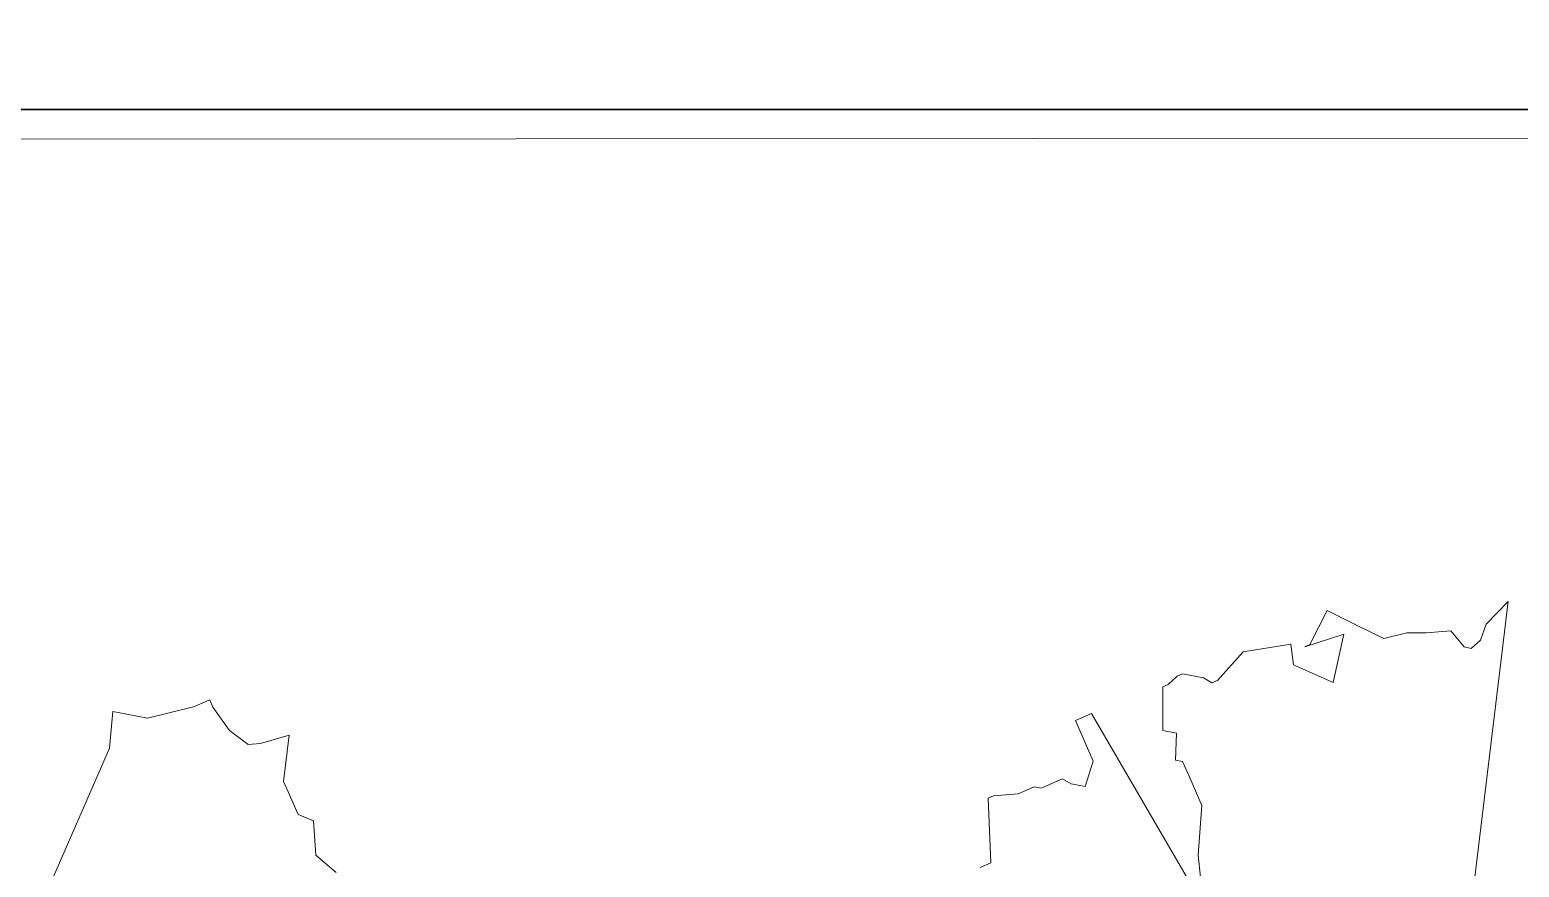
# Model space of a CAD drawing. Header units: millimetres. Extents: x 2402294 to 3337895, y 3394997 to 3969149.
# Drawn here: x 2502754 to 2505632, y 3491411 to 3493030 of the extents above; entities that cross this region are included whole.
import ezdxf

# ---------------------------------------------------------------- set-up
doc = ezdxf.new("R2010")
doc.units = ezdxf.units.MM
doc.header["$MEASUREMENT"] = 0
for name, color, linetype, lineweight in [('electrical poles', 10, 'Continuous', 5), ('greenery', 82, 'Continuous', 5), ('landscape', 155, 'Continuous', 20), ('wall 0.4', 7, 'Continuous', 40)]:
    doc.layers.add(name, color=color, linetype=linetype, lineweight=lineweight)

# ---------------------------------------------------------------- blocks, each defined once
blk = doc.blocks.new('tr-flat-24-flat-1-flat-4-flat-1')
at = {"layer": 'greenery', "color": 3, "ltscale": 5}
for p, q in [((474580.4, -1753158.2), (474535.9, -1753169.2)), ((474580.4, -1753158.2), (474535.9, -1753169.2)), ((474611.5, -1753144.7), (474580.4, -1753158.2)), ((474611.5, -1753144.7), (474580.4, -1753158.2)), ((474617.7, -1753158.9), (474611.5, -1753144.7)), ((474617.7, -1753158.9), (474611.5, -1753144.7)), ((474649.8, -1753204.1), (474617.7, -1753158.9)), ((474649.8, -1753204.1), (474617.7, -1753158.9)), ((474424.1, -1753167.3), (474417.9, -1753237.7)), ((474424.1, -1753167.3), (474417.9, -1753237.7)), ((474424.1, -1753167.3), (474424.1, -1753167.3)), ((474424.1, -1753167.3), (474424.1, -1753167.3)), ((474451, -1753172.5), (474424.1, -1753167.3)), ((474424.1, -1753167.3), (474424.1, -1753167.3)), ((474424.1, -1753167.3), (474424.1, -1753167.3)), ((474451, -1753172.5), (474424.1, -1753167.3)), ((474491.4, -1753180.2), (474451, -1753172.5)), ((474491.4, -1753180.2), (474451, -1753172.5)), ((474535.9, -1753169.2), (474491.4, -1753180.2)), ((474535.9, -1753169.2), (474491.4, -1753180.2)), ((474535.9, -1753169.2), (474535.9, -1753169.2)), ((474535.9, -1753169.2), (474535.9, -1753169.2)), ((474686, -1753230.6), (474649.8, -1753204.1)), ((474686, -1753230.6), (474649.8, -1753204.1)), ((474764.7, -1753213.1), (474709.8, -1753228.7)), ((474764.7, -1753213.1), (474709.8, -1753228.7)), ((474754.3, -1753302.3), (474764.7, -1753213.1)), ((474754.3, -1753302.3), (474764.7, -1753213.1)), ((474417.9, -1753237.7), (474294.8, -1753520.1)), ((474417.9, -1753237.7), (474294.8, -1753520.1)), ((474709.8, -1753228.7), (474686, -1753230.6)), ((474709.8, -1753228.7), (474686, -1753230.6)), ((474760.6, -1753316.5), (474754.3, -1753302.3)), ((474760.6, -1753316.5), (474754.3, -1753302.3)), ((474782.3, -1753366.3), (474760.6, -1753316.5)), ((474782.3, -1753366.3), (474760.6, -1753316.5)), ((474812.3, -1753378.6), (474782.3, -1753366.3)), ((474812.3, -1753378.6), (474782.3, -1753366.3)), ((474816.5, -1753444.5), (474812.3, -1753378.6)), ((474816.5, -1753444.5), (474812.3, -1753378.6)), ((474855.8, -1753478.1), (474816.5, -1753444.5)), ((474855.8, -1753478.1), (474816.5, -1753444.5))]:
    blk.add_line(p, q, dxfattribs=at)
blk = doc.blocks.new('tr-flat-24-flat-1-flat-3-flat-1')
at = {"layer": 'greenery', "color": 3, "ltscale": 5}
for p, q in [((473797.8, -1752975.4), (473764.7, -1753040.7)), ((473797.8, -1752975.4), (473764.7, -1753040.7)), ((473861, -1753007.1), (473797.8, -1752975.4)), ((473861, -1753007.1), (473797.8, -1752975.4)), ((474011.3, -1754084.3), (474147.7, -1752958)), ((474011.3, -1754084.3), (474147.7, -1752958)), ((474147.7, -1752958), (474105.3, -1753001.9)), ((474147.7, -1752958), (474105.3, -1753001.9)), ((474147.7, -1752958), (474147.7, -1752958)), ((474147.7, -1752958), (474147.7, -1752958)), ((473907.6, -1753029.1), (473861, -1753007.1)), ((473907.6, -1753029.1), (473861, -1753007.1)), ((474037, -1753014.8), (473989.3, -1753018.7)), ((474037, -1753014.8), (473989.3, -1753018.7)), ((474062.8, -1753045.8), (474037, -1753014.8)), ((474062.8, -1753045.8), (474037, -1753014.8)), ((474105.3, -1753001.9), (474093.9, -1753032.3)), ((474105.3, -1753001.9), (474093.9, -1753032.3)), ((473727.5, -1753040.1), (473635.3, -1753054.9)), ((473727.5, -1753040.1), (473635.3, -1753054.9)), ((473732.6, -1753080.1), (473727.5, -1753040.1)), ((473732.6, -1753080.1), (473727.5, -1753040.1)), ((473754.4, -1753045.2), (473829.9, -1753020.7)), ((473754.4, -1753045.2), (473829.9, -1753020.7)), ((473764.7, -1753040.7), (473754.4, -1753045.2)), ((473764.7, -1753040.7), (473754.4, -1753045.2)), ((473829.9, -1753020.7), (473809.3, -1753114.4)), ((473829.9, -1753020.7), (473809.3, -1753114.4)), ((473952.1, -1753018.1), (473907.6, -1753029.1)), ((473952.1, -1753018.1), (473907.6, -1753029.1)), ((473989.3, -1753018.7), (473952.1, -1753018.1)), ((473989.3, -1753018.7), (473952.1, -1753018.1)), ((474093.9, -1753032.3), (474076.3, -1753048.4)), ((474093.9, -1753032.3), (474076.3, -1753048.4)), ((473635.3, -1753054.9), (473585.7, -1753110.5)), ((473635.3, -1753054.9), (473585.7, -1753110.5)), ((473754.4, -1753045.2), (473754.4, -1753045.2)), ((473754.4, -1753045.2), (473754.4, -1753045.2)), ((474076.3, -1753048.4), (474062.8, -1753045.8)), ((474076.3, -1753048.4), (474062.8, -1753045.8)), ((473518.4, -1753097.6), (473508, -1753102.1)), ((473518.4, -1753097.6), (473508, -1753102.1)), ((473558.8, -1753105.3), (473518.4, -1753097.6)), ((473558.8, -1753105.3), (473518.4, -1753097.6)), ((473809.3, -1753114.4), (473732.6, -1753080.1)), ((473809.3, -1753114.4), (473732.6, -1753080.1)), ((473490.4, -1753118.3), (473480.1, -1753122.8)), ((473490.4, -1753118.3), (473480.1, -1753122.8)), ((473480.1, -1753122.8), (473480.1, -1753207.4)), ((473480.1, -1753122.8), (473480.1, -1753207.4)), ((473480.1, -1753122.8), (473480.1, -1753122.8)), ((473480.1, -1753122.8), (473480.1, -1753122.8)), ((473508, -1753102.1), (473490.4, -1753118.3)), ((473508, -1753102.1), (473490.4, -1753118.3)), ((473575.3, -1753115), (473558.8, -1753105.3)), ((473575.3, -1753115), (473558.8, -1753105.3)), ((473585.7, -1753110.5), (473575.3, -1753115)), ((473585.7, -1753110.5), (473575.3, -1753115)), ((473342.4, -1753174.5), (473311.4, -1753188.1)), ((473342.4, -1753174.5), (473311.4, -1753188.1)), ((473539.2, -1753511.8), (473342.4, -1753174.5)), ((473539.2, -1753511.8), (473342.4, -1753174.5)), ((473342.4, -1753174.5), (473342.4, -1753174.5)), ((473342.4, -1753174.5), (473342.4, -1753174.5)), ((473311.4, -1753188.1), (473345.6, -1753266.3)), ((473311.4, -1753188.1), (473345.6, -1753266.3)), ((473311.4, -1753188.1), (473311.4, -1753188.1)), ((473311.4, -1753188.1), (473311.4, -1753188.1)), ((473480.1, -1753207.4), (473507, -1753212.6)), ((473480.1, -1753207.4), (473507, -1753212.6)), ((473507, -1753212.6), (473505, -1753264.3)), ((473507, -1753212.6), (473505, -1753264.3)), ((473345.6, -1753266.3), (473330, -1753315.4)), ((473345.6, -1753266.3), (473330, -1753315.4)), ((473505, -1753264.3), (473518.4, -1753266.9)), ((473505, -1753264.3), (473518.4, -1753266.9)), ((473518.4, -1753266.9), (473530.9, -1753295.3)), ((473518.4, -1753266.9), (473530.9, -1753295.3)), ((473286.6, -1753300.5), (473245.2, -1753318.6)), ((473286.6, -1753300.5), (473245.2, -1753318.6)), ((473303.1, -1753310.2), (473286.6, -1753300.5)), ((473303.1, -1753310.2), (473286.6, -1753300.5)), ((473530.9, -1753295.3), (473555.7, -1753352.2)), ((473530.9, -1753295.3), (473555.7, -1753352.2)), ((473200.7, -1753329.6), (473153.1, -1753333.5)), ((473200.7, -1753329.6), (473153.1, -1753333.5)), ((473231.7, -1753316), (473200.7, -1753329.6)), ((473231.7, -1753316), (473200.7, -1753329.6)), ((473245.2, -1753318.6), (473231.7, -1753316)), ((473245.2, -1753318.6), (473231.7, -1753316)), ((473330, -1753315.4), (473303.1, -1753310.2)), ((473330, -1753315.4), (473303.1, -1753310.2)), ((473153.1, -1753333.5), (473142.7, -1753338)), ((473153.1, -1753333.5), (473142.7, -1753338)), ((473142.7, -1753338), (473147.9, -1753462.7)), ((473142.7, -1753338), (473147.9, -1753462.7)), ((473555.7, -1753352.2), (473548.5, -1753448.5)), ((473555.7, -1753352.2), (473548.5, -1753448.5)), ((473147.9, -1753462.7), (473127.2, -1753471.8)), ((473147.9, -1753462.7), (473127.2, -1753471.8)), ((473548.5, -1753448.5), (473560.9, -1753561.5)), ((473548.5, -1753448.5), (473560.9, -1753561.5))]:
    blk.add_line(p, q, dxfattribs=at)
blk = doc.blocks.new('oldblk')
at = {"layer": 'landscape', "lineweight": 30, "ltscale": 5}
blk.add_lwpolyline([(2475977.2, 4309866.8), (2473494.7, 4309713.9), (2473661.5, 4307047.5, -0.477998), (2472513.7, 4305996.4, -0.370842), (2469112.7, 4309951.3), (2469112.7, 4321739.9, -0.414214), (2473112.7, 4325739.9), (2494423.1, 4325739.9)], format="xyb", dxfattribs=at)
at = {"ltscale": 5}
for name, p in [('tr-flat-24-flat-1-flat-4-flat-1', (2009838.8, 6077743.3)), ('tr-flat-24-flat-1-flat-3-flat-1', (2012811.8, 6077746.7))]:
    blk.add_blockref(name, p, dxfattribs=at)

msp = doc.modelspace()

# ---------------------------------------------------------------- linework, layer by layer
at = {"layer": 'electrical poles', "ltscale": 5}
msp.add_lwpolyline([(2521196.3, 3469640), (2521794.4, 3470952), (2519201.1, 3483452.6), (2513004.7, 3492825.3), (2490647.9, 3492811.3), (2479721.5, 3493030), (2479721.5, 3473886.1), (2479721.5, 3464277.2), (2473239.3, 3455653), (2486336.7, 3448134.4), (2496746.9, 3452509.8), (2508642.7, 3448942.6), (2526729.7, 3451850.1), (2521132.7, 3467725)], dxfattribs=at)

# ---------------------------------------------------------------- block references
at = {"layer": 'wall 0.4'}
msp.add_blockref('oldblk', (18651.6, -832864), dxfattribs=at)

doc.saveas('drawing.dxf')
